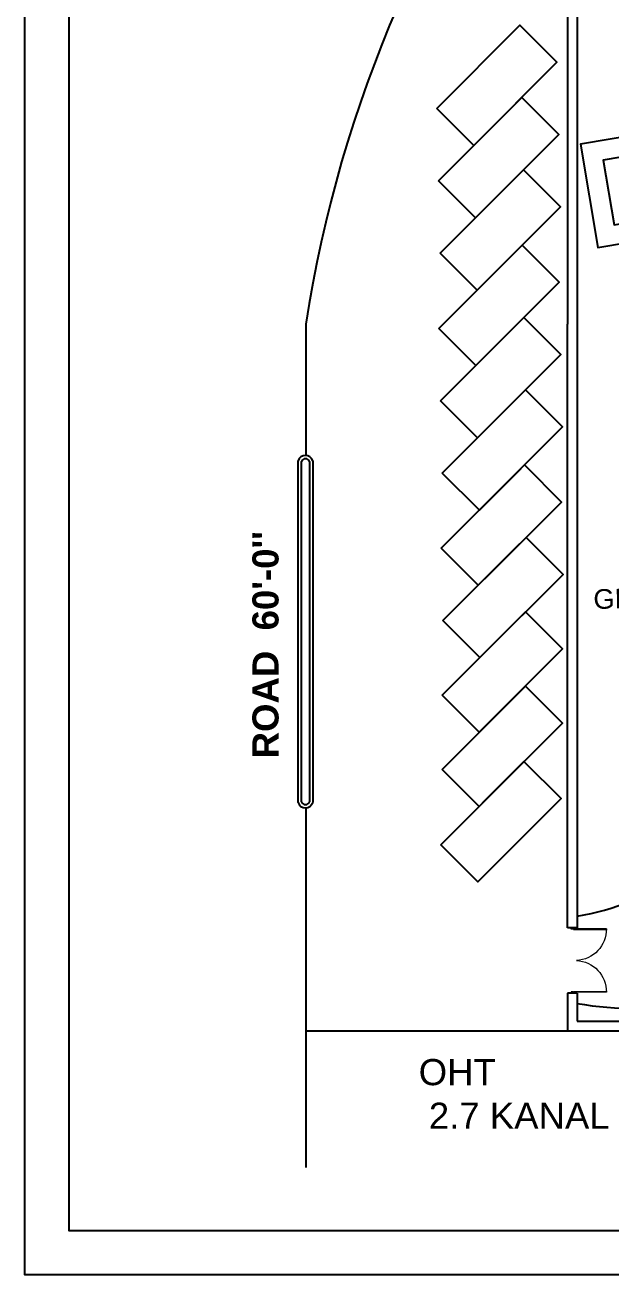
# Model space of a CAD drawing. Header units: inches. Extents: x -6210 to 141093, y -2740 to 21225.
# Drawn here: x 70651 to 71724, y 5086 to 7378 of the extents above; entities that cross this region are included whole.
import ezdxf

# ---------------------------------------------------------------- set-up
doc = ezdxf.new("R2010")
doc.units = ezdxf.units.IN
doc.header["$LTSCALE"] = 100
doc.header["$MEASUREMENT"] = 0
for name, color, linetype in [('1text', 6, 'Continuous'), ('boundary wall', 37, 'Continuous'), ('car area', 53, 'Continuous'), ('pavement', 31, 'Continuous'), ('plinth level', 252, 'Continuous'), ('road', 253, 'Continuous'), ('SEAL', 5, 'Continuous'), ('walls', 1, 'Continuous')]:
    doc.layers.add(name, color=color, linetype=linetype)
doc.layers.add('DOOR', color=11, linetype='Continuous', lineweight=5)
doc.styles.get("Standard").update_dxf_attribs({"font": 'arial.ttf', "height": 4})

# ---------------------------------------------------------------- blocks, each defined once
blk = doc.blocks.new('D')
at = {"layer": 'DOOR'}
for p, q in [((73476.8, 10997.4), (73476.8, 10955.3)), ((73478, 10955.3), (73478, 10997.4)), ((73557.4, 10955.3), (73557.4, 10997.4)), ((73558.5, 10997.4), (73558.5, 10955.3)), ((73475.7, 10955.4), (73476.8, 10955.4)), ((73475.7, 10952), (73475.7, 10955.4)), ((73477.4, 10952), (73475.7, 10952)), ((73476.8, 10955.4), (73476.8, 10954.2)), ((73476.8, 10955.3), (73478, 10955.3)), ((73476.8, 10954.2), (73477.4, 10954.2)), ((73477.4, 10954.2), (73477.4, 10952)), ((73558.5, 10955.3), (73557.4, 10955.3)), ((73557.9, 10954.2), (73557.9, 10952)), ((73558.5, 10954.2), (73557.9, 10954.2)), ((73557.9, 10952), (73559.7, 10952)), ((73559.7, 10955.4), (73558.5, 10955.4)), ((73558.5, 10955.4), (73558.5, 10954.2)), ((73559.7, 10952), (73559.7, 10955.4))]:
    blk.add_line(p, q, dxfattribs=at)
for centre, start, end in [((73477.4, 10957.1), 2.7057, 90.8209), ((73557.9, 10957.1), 89.1791, 177.2943)]:
    blk.add_arc(centre, 40.3, start, end, dxfattribs=at)

msp = doc.modelspace()

# ---------------------------------------------------------------- linework, layer by layer
at = {"layer": 'boundary wall'}
for p, q in [((71645.63403, 7522.39242), (71645.63403, 6829.39278)), ((71663.63403, 7522.39242), (71663.63403, 6811.39278)), ((71645.63403, 5722.39278), (71645.63403, 6829.39278)), ((71663.63403, 6811.39278), (71663.63403, 5722.39278)), ((71663.63403, 5722.39278), (71645.63403, 5722.39278)), ((71663.63403, 5602.39278), (71645.63403, 5602.39278)), ((71645.63403, 5602.39278), (71645.63403, 5533.39278)), ((71663.63403, 5602.39278), (71663.63403, 5551.39278)), ((71663.63403, 5551.39278), (73967.63403, 5551.39278)), ((71165.63403, 5533.39278), (74405.63403, 5533.39278))]:
    msp.add_line(p, q, dxfattribs=at)
at = {"layer": 'car area'}
for points in [[(71405.83801, 7224.75158), (71558.57308, 7377.48664), (71626.45533, 7309.60439), (71473.72026, 7156.86933)], [(71408.94022, 7092.08929), (71561.67528, 7244.82435), (71629.55754, 7176.9421), (71476.82247, 7024.20703)], [(71412.04243, 6959.42699), (71564.77749, 7112.16206), (71632.65974, 7044.27981), (71479.92468, 6891.54474)], [(71409.91451, 6821.53457), (71562.64957, 6974.26963), (71630.53182, 6906.38738), (71477.79676, 6753.65232)], [(71413.01671, 6688.87227), (71565.75178, 6841.60734), (71633.63403, 6773.72509), (71480.89897, 6620.99002)], [(71416.11892, 6556.20998), (71568.85399, 6708.94504), (71636.73624, 6641.06279), (71484.00117, 6488.32773)], [(71413.991, 6418.31756), (71566.72606, 6571.05262), (71634.60832, 6503.17037), (71481.87325, 6350.4353)], [(71417.09321, 6285.65526), (71569.82827, 6438.39033), (71637.71052, 6370.50808), (71484.97546, 6217.77301)], [(71415.98917, 6148.78672), (71568.72423, 6301.52178), (71636.60648, 6233.63953), (71483.87142, 6080.90447)], [(71415.7739, 6012.80695), (71568.50897, 6165.54201), (71636.39122, 6097.65976), (71483.65615, 5944.9247)], [(71413.19979, 5874.46834), (71565.93486, 6027.2034), (71633.81711, 5959.32115), (71481.08204, 5806.58609)]]:
    msp.add_lwpolyline(points, close=True, dxfattribs=at)
at = {"layer": 'pavement'}
for points in [[(71151.69824, 5952.2767), (71151.69824, 6578.66045)], [(71157.69824, 5953.27247), (71157.69824, 6577.66468)], [(71172.35974, 6577.66468), (71172.35974, 5953.27247)], [(71178.35974, 6578.66045), (71178.35974, 5952.2767)]]:
    msp.add_lwpolyline(points, dxfattribs=at)
for centre, radius, start, end in [((71165.02899, 6574.71025), 13.9037, 16.50571945, 163.49428055), ((71165.02899, 6574.71025), 7.9037, 21.95031567, 158.04968433), ((71597.49307, 6162.208), 423.74523, 278.97982163, 333.96777947), ((71165.02899, 5956.22689), 13.9037, 196.50571945, 343.49428055), ((71165.02899, 5956.22689), 7.9037, 201.95031567, 338.04968433), ((71771.59137, 6213.72274), 639.30659, 260.27809013, 299.37748179)]:
    msp.add_arc(centre, radius, start, end, dxfattribs=at)
at = {"layer": 'plinth level'}
msp.add_lwpolyline([(71774.46939, 7177.06846), (71669.47051, 7159.25036), (71701.59329, 6969.9566), (71806.59217, 6987.7747)], dxfattribs=at)
at = {"layer": 'road'}
for p, q in [((71165.63403, 6829.39278), (71165.63403, 6588.60078)), ((71165.63403, 5942.33636), (71165.63403, 5533.39278)), ((71165.63403, 5533.39278), (71165.63403, 5282.47987))]:
    msp.add_line(p, q, dxfattribs=at)
msp.add_arc((73507.45728, 6467.55658), 2369.61211, 141.78620927, 171.21665938, dxfattribs=at)
at = {"layer": 'SEAL', "color": 1}
for points in [[(75942.56375, 8638.58549), (75942.56375, 5085.63468), (70650.557, 5085.63468), (70650.557, 8638.58549)], [(75861.81486, 8557.83661), (75861.81486, 5166.38356), (70731.30589, 5166.38356), (70731.30589, 8557.83661)]]:
    msp.add_lwpolyline(points, close=True, dxfattribs=at)
at = {"layer": 'walls'}
msp.add_lwpolyline([(71815.98499, 7147.5989), (71710.98611, 7129.7808), (71731.06285, 7011.4722), (71806.48458, 7024.27111)], dxfattribs=at)

# ---------------------------------------------------------------- block references
at = {"layer": 'walls', "xscale": -1.428571427822682, "yscale": 1.428571427822682, "zscale": 1.428571427822682, "rotation": 270}
msp.add_blockref('D', (56006.53232, -99362.85111), dxfattribs=at)

# ---------------------------------------------------------------- texts
at = {"layer": '1text', "attachment_point": 1}
for s, width, insert, char_height, rotation in [("{\\fArial|b1|i0|c0|p34;ROAD  60'-0''}", 559.0179936, (71067.67948, 6033.06232), 48, 90), ('GRASS', 357.290061, (71692.78717, 6342.97563), 36, 1.25043735)]:
    msp.add_mtext_dynamic_manual_height_columns(s, width=width, gutter_width=240, heights=[0], dxfattribs=dict(at, insert=insert, char_height=char_height, rotation=rotation))
at = {"layer": 'pavement', "insert": (71372.75868, 5481.72296), "char_height": 48, "attachment_point": 1}
msp.add_mtext_dynamic_manual_height_columns('OHT\\P 2.7 KANAL', width=628.0891877, gutter_width=240, heights=[0], dxfattribs=at)

doc.saveas('drawing.dxf')
